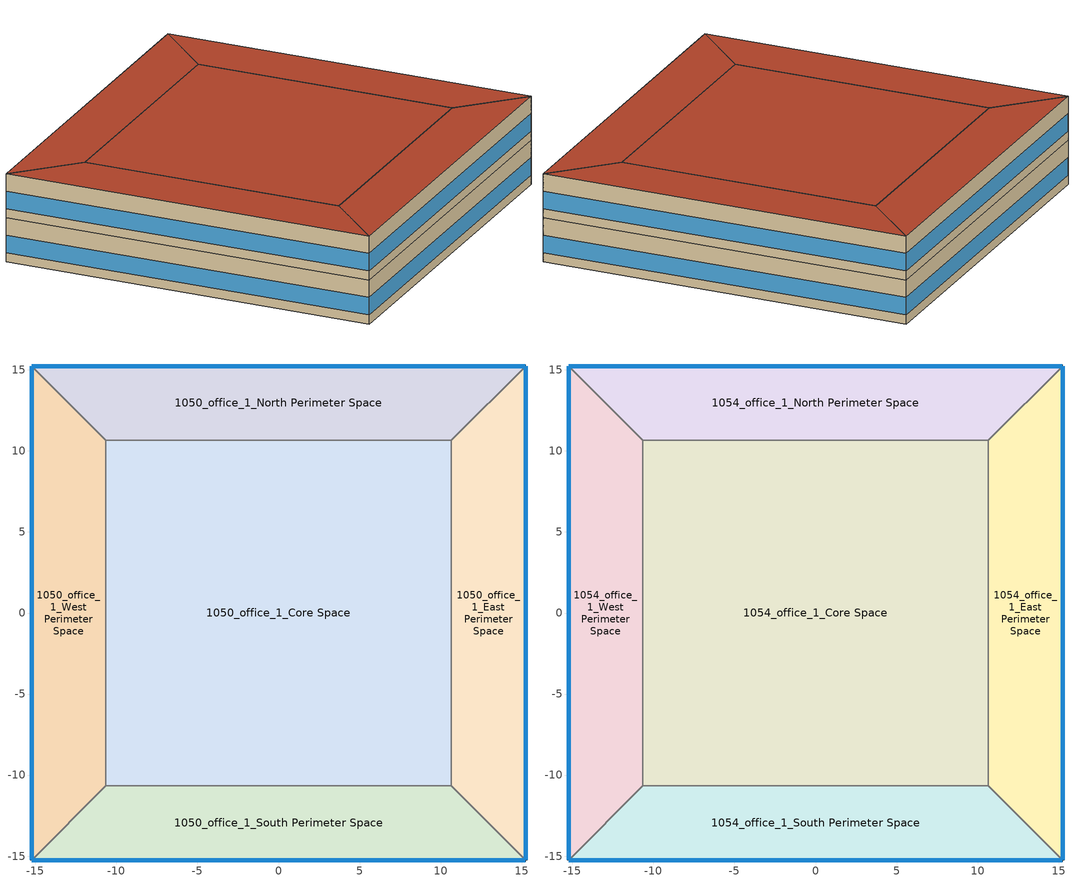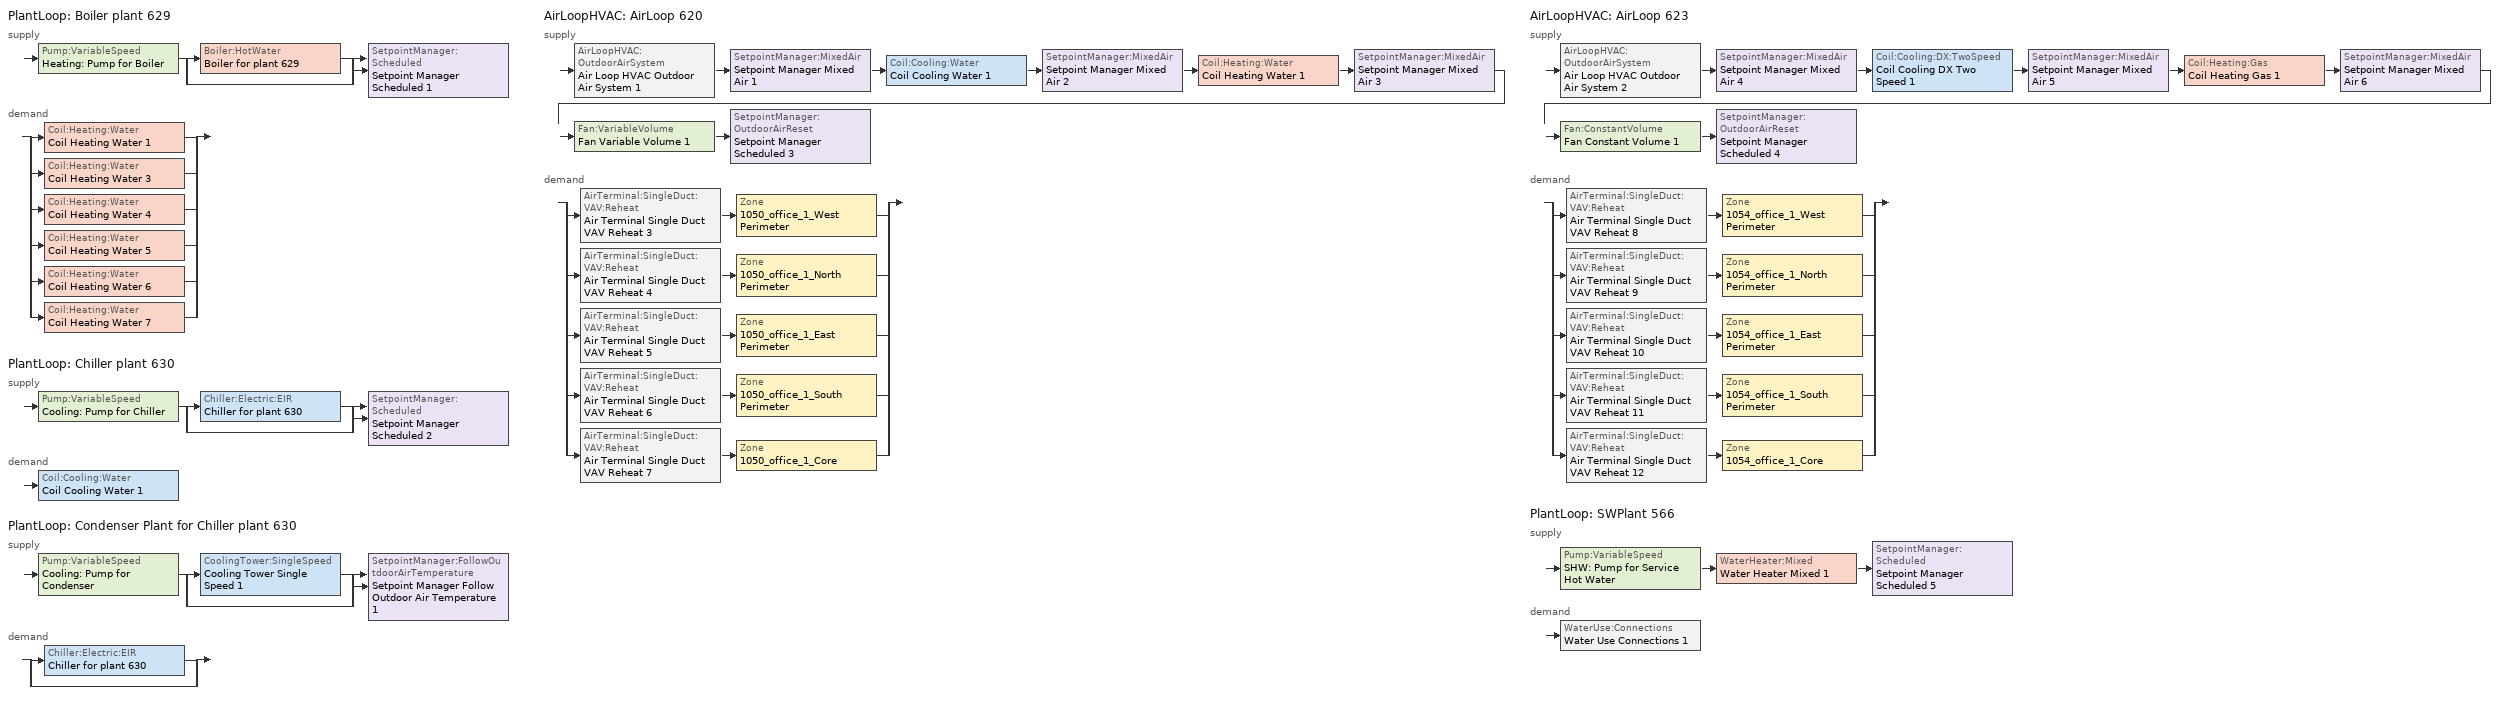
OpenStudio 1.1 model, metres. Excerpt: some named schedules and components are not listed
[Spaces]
1050_office_1_West Perimeter Space
 floor ground: -15.24,-15.24 -15.24,15.24 -10.67,10.67 -10.67,-10.67 z0
 wall outside (Masonry_Wall): -15.24,15.24 -15.24,-15.24 z0:3.66
 wall to 1050_office_1_North Perimeter Space: -10.67,10.67 -15.24,15.24 z0:3.66
 wall to 1050_office_1_Core Space: -10.67,-10.67 -10.67,10.67 z0:3.66
 wall to 1050_office_1_South Perimeter Space: -15.24,-15.24 -10.67,-10.67 z0:3.66
 window (fenestration_3.2366098693859_0.39_0.7): -15.24,15.21 -15.24,-15.21 z0.76:2.23
1050_office_1_North Perimeter Space
 floor ground: -15.24,15.24 15.24,15.24 10.67,10.67 -10.67,10.67 z0
 wall outside (Masonry_Wall): 15.24,15.24 -15.24,15.24 z0:3.66
 wall to 1050_office_1_East Perimeter Space: 10.67,10.67 15.24,15.24 z0:3.66
 wall to 1050_office_1_Core Space: -10.67,10.67 10.67,10.67 z0:3.66
 window (fenestration_3.2366098693859_0.39_0.7): 15.21,15.24 -15.21,15.24 z0.76:2.23
1050_office_1_East Perimeter Space
 floor ground: 15.24,15.24 15.24,-15.24 10.67,-10.67 10.67,10.67 z0
 wall outside (Masonry_Wall): 15.24,-15.24 15.24,15.24 z0:3.66
 wall to 1050_office_1_South Perimeter Space: 10.67,-10.67 15.24,-15.24 z0:3.66
 wall to 1050_office_1_Core Space: 10.67,10.67 10.67,-10.67 z0:3.66
 window (fenestration_3.2366098693859_0.39_0.7): 15.24,-15.21 15.24,15.21 z0.76:2.23
1050_office_1_South Perimeter Space
 floor ground: 15.24,-15.24 -15.24,-15.24 -10.67,-10.67 10.67,-10.67 z0
 wall outside (Masonry_Wall): -15.24,-15.24 15.24,-15.24 z0:3.66
 wall to 1050_office_1_Core Space: 10.67,-10.67 -10.67,-10.67 z0:3.66
 window (fenestration_3.2366098693859_0.39_0.7): -15.21,-15.24 15.21,-15.24 z0.76:2.23
1050_office_1_Core Space
 floor ground: -10.67,-10.67 -10.67,10.67 10.67,10.67 10.67,-10.67 z0
1054_office_1_West Perimeter Space
 floor to 1050_office_1_West Perimeter Space: -15.24,-15.24 -15.24,15.24 -10.67,10.67 -10.67,-10.67 z3.66
 wall outside (Masonry_Wall): -15.24,15.24 -15.24,-15.24 z3.66:7.32
 wall to 1054_office_1_North Perimeter Space: -10.67,10.67 -15.24,15.24 z3.66:7.32
 wall to 1054_office_1_Core Space: -10.67,-10.67 -10.67,10.67 z3.66:7.32
 wall to 1054_office_1_South Perimeter Space: -15.24,-15.24 -10.67,-10.67 z3.66:7.32
 window (fenestration_3.2366098693859_0.39_0.7): -15.24,15.21 -15.24,-15.21 z4.42:5.89
 roof outside: -10.67,-10.67 -10.67,10.67 -15.24,15.24 -15.24,-15.24 z7.32
1054_office_1_North Perimeter Space
 floor to 1050_office_1_North Perimeter Space: -15.24,15.24 15.24,15.24 10.67,10.67 -10.67,10.67 z3.66
 wall outside (Masonry_Wall): 15.24,15.24 -15.24,15.24 z3.66:7.32
 wall to 1054_office_1_East Perimeter Space: 10.67,10.67 15.24,15.24 z3.66:7.32
 wall to 1054_office_1_Core Space: -10.67,10.67 10.67,10.67 z3.66:7.32
 window (fenestration_3.2366098693859_0.39_0.7): 15.21,15.24 -15.21,15.24 z4.42:5.89
 roof outside: -10.67,10.67 10.67,10.67 15.24,15.24 -15.24,15.24 z7.32
1054_office_1_East Perimeter Space
 floor to 1050_office_1_East Perimeter Space: 15.24,15.24 15.24,-15.24 10.67,-10.67 10.67,10.67 z3.66
 wall outside (Masonry_Wall): 15.24,-15.24 15.24,15.24 z3.66:7.32
 wall to 1054_office_1_South Perimeter Space: 10.67,-10.67 15.24,-15.24 z3.66:7.32
 wall to 1054_office_1_Core Space: 10.67,10.67 10.67,-10.67 z3.66:7.32
 window (fenestration_3.2366098693859_0.39_0.7): 15.24,-15.21 15.24,15.21 z4.42:5.89
 roof outside: 10.67,10.67 10.67,-10.67 15.24,-15.24 15.24,15.24 z7.32
1054_office_1_South Perimeter Space
 floor to 1050_office_1_South Perimeter Space: 15.24,-15.24 -15.24,-15.24 -10.67,-10.67 10.67,-10.67 z3.66
 wall outside (Masonry_Wall): -15.24,-15.24 15.24,-15.24 z3.66:7.32
 wall to 1054_office_1_Core Space: 10.67,-10.67 -10.67,-10.67 z3.66:7.32
 window (fenestration_3.2366098693859_0.39_0.7): -15.21,-15.24 15.21,-15.24 z4.42:5.89
 roof outside: 10.67,-10.67 -10.67,-10.67 -15.24,-15.24 15.24,-15.24 z7.32
1054_office_1_Core Space
 floor to 1050_office_1_Core Space: -10.67,-10.67 -10.67,10.67 10.67,10.67 10.67,-10.67 z3.66
 roof outside: 10.67,-10.67 10.67,10.67 -10.67,10.67 -10.67,-10.67 z7.32
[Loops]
PlantLoop 'Boiler plant 629'
 supply: Pump:VariableSpeed 'Heating: Pump for Boiler' > split
  | Boiler:HotWater 'Boiler for plant 629'
  | bypass
  join > SetpointManager:Scheduled 'Setpoint Manager Scheduled 1'
 demand: split
  | Coil:Heating:Water 'Coil Heating Water 1'
  | Coil:Heating:Water 'Coil Heating Water 3'
  | Coil:Heating:Water 'Coil Heating Water 4'
  | Coil:Heating:Water 'Coil Heating Water 5'
  | Coil:Heating:Water 'Coil Heating Water 6'
  | Coil:Heating:Water 'Coil Heating Water 7'
PlantLoop 'Chiller plant 630'
 supply: Pump:VariableSpeed 'Cooling: Pump for Chiller' > split
  | Chiller:Electric:EIR 'Chiller for plant 630'
  | bypass
  join > SetpointManager:Scheduled 'Setpoint Manager Scheduled 2'
 demand: Coil:Cooling:Water 'Coil Cooling Water 1'
PlantLoop 'Condenser Plant for Chiller plant 630'
 supply: Pump:VariableSpeed 'Cooling: Pump for Condenser' > split
  | CoolingTower:SingleSpeed 'Cooling Tower Single Speed 1'
  | bypass
  join > SetpointManager:FollowOutdoorAirTemperature 'Setpoint Manager Follow Outdoor Air Temperature 1'
 demand: split
  | Chiller:Electric:EIR 'Chiller for plant 630'
  | bypass
AirLoopHVAC 'AirLoop 620'
 supply: AirLoopHVAC:OutdoorAirSystem 'Air Loop HVAC Outdoor Air System 1' > SetpointManager:MixedAir 'Setpoint Manager Mixed Air 1' > Coil:Cooling:Water 'Coil Cooling Water 1' > SetpointManager:MixedAir 'Setpoint Manager Mixed Air 2' > Coil:Heating:Water 'Coil Heating Water 1' > SetpointManager:MixedAir 'Setpoint Manager Mixed Air 3' > Fan:VariableVolume 'Fan Variable Volume 1' > SetpointManager:OutdoorAirReset 'Setpoint Manager Scheduled 3'
 demand: split
  | AirTerminal:SingleDuct:VAV:Reheat 'Air Terminal Single Duct VAV Reheat 3' > Zone '1050_office_1_West Perimeter'
  | AirTerminal:SingleDuct:VAV:Reheat 'Air Terminal Single Duct VAV Reheat 4' > Zone '1050_office_1_North Perimeter'
  | AirTerminal:SingleDuct:VAV:Reheat 'Air Terminal Single Duct VAV Reheat 5' > Zone '1050_office_1_East Perimeter'
  | AirTerminal:SingleDuct:VAV:Reheat 'Air Terminal Single Duct VAV Reheat 6' > Zone '1050_office_1_South Perimeter'
  | AirTerminal:SingleDuct:VAV:Reheat 'Air Terminal Single Duct VAV Reheat 7' > Zone '1050_office_1_Core'
AirLoopHVAC 'AirLoop 623'
 supply: AirLoopHVAC:OutdoorAirSystem 'Air Loop HVAC Outdoor Air System 2' > SetpointManager:MixedAir 'Setpoint Manager Mixed Air 4' > Coil:Cooling:DX:TwoSpeed 'Coil Cooling DX Two Speed 1' > SetpointManager:MixedAir 'Setpoint Manager Mixed Air 5' > Coil:Heating:Gas 'Coil Heating Gas 1' > SetpointManager:MixedAir 'Setpoint Manager Mixed Air 6' > Fan:ConstantVolume 'Fan Constant Volume 1' > SetpointManager:OutdoorAirReset 'Setpoint Manager Scheduled 4'
 demand: split
  | AirTerminal:SingleDuct:VAV:Reheat 'Air Terminal Single Duct VAV Reheat 8' > Zone '1054_office_1_West Perimeter'
  | AirTerminal:SingleDuct:VAV:Reheat 'Air Terminal Single Duct VAV Reheat 9' > Zone '1054_office_1_North Perimeter'
  | AirTerminal:SingleDuct:VAV:Reheat 'Air Terminal Single Duct VAV Reheat 10' > Zone '1054_office_1_East Perimeter'
  | AirTerminal:SingleDuct:VAV:Reheat 'Air Terminal Single Duct VAV Reheat 11' > Zone '1054_office_1_South Perimeter'
  | AirTerminal:SingleDuct:VAV:Reheat 'Air Terminal Single Duct VAV Reheat 12' > Zone '1054_office_1_Core'
PlantLoop 'SWPlant 566'
 supply: Pump:VariableSpeed 'SHW: Pump for Service Hot Water' > WaterHeater:Mixed 'Water Heater Mixed 1' > SetpointManager:Scheduled 'Setpoint Manager Scheduled 5'
 demand: WaterUse:Connections 'Water Use Connections 1'
[Building]
Measure SAT Reset Test3: Default Construction Set=Default Construction Set 1
[Site]
Chicago Midway Ap_IL_USA: Latitude {deg}=41.78; Longitude {deg}=-87.75; Time Zone {hr}=-6; Elevation {m}=186
[Site:GroundTemperature:BuildingSurface]
19.527, 19.502, 19.536, 19.598, 20.002, 21.64, 22.225, 22.375, 21.449, 20.121, 19.802, 19.633
[Site:WaterMainsTemperature]
Calculation Method=Correlation; Annual Average Outdoor Air Temperature {C}=9.69; Maximum Difference In Monthly Average Outdoor Air Temperatures {deltaC}=28.1
[SizingPeriod:DesignDay] Barometric Pressure {Pa}=99110; Sky Clearness=0; Rain Indicator=0; Snow Indicator=0; Day of Month=21; Daylight Saving Time Indicator=0; Humidity Indicating Type=Wetbulb; Dry-Bulb Temperature Range Modifier Type=DefaultMultipliers; Daily Wet-Bulb Temperature Range {deltaC}=0
Name | Maximum Dry-Bulb Temperature {C} | Daily Dry-Bulb Temperature Range {deltaC} | Humidity Indicating Conditions at Maximum Dry-Bulb {BasedOnField A3} | Wind Speed {m/s} | Wind Direction {deg} | Month | Day Type | Solar Model Indicator | ASHRAE Taub | ASHRAE Taud
Chicago Midway Ap Ann Htg 99.6% Condns DB | -18.7 | 0 | -18.7 | 5.3 | 300 | 1 | WinterDesignDay | ASHRAEClearSky | 0 | 0
Chicago Midway Ap Ann Clg .4% Condns DB=>MWB | 33.4 | 8.8 | 23.8 | 5.6 | 220 | 7 | SummerDesignDay | ASHRAETau | 0.457 | 2.043
[Construction]
INT-FLOOR-TOPSIDE: 1/2IN Gypsum, 4IN CONCRETE HW, CP02 CARPET PAD
INT-FLOOR-UNDERSIDE: CP02 CARPET PAD, 4IN CONCRETE HW, 1/2IN Gypsum
Standard_Int-Wall: 1/2IN Gypsum, 1/2IN Gypsum
Masonry_Wall: 1IN Stucco, 8IN CONCRETE HW, Masonry Wall Insulation, 1/2IN Gypsum
IEAD_Metal_Deck: Roof Membrane, IEAD Roof Insulation, Metal Decking
Insul_slab: Floor Insulation, MAT-CC05 8 HW CONCRETE
fenestration_3.2366098693859_0.39_0.7: Glazing Layer
[Material] Thermal Absorptance=0.9
Name | Roughness | Thickness {m} | Conductivity {W/m-K} | Density {kg/m3} | Specific Heat {J/kg-K} | Solar Absorptance | Visible Absorptance
1/2IN Gypsum | Smooth | 0.0127 | 0.16 | 784.9 | 830 | 0.92 | 0.92
4IN CONCRETE HW | Rough | 0.1016 | 1.311 | 2240 | 836.8 | 0.7 | 0.7
1IN Stucco | Smooth | 0.0253 | 0.6918 | 1858 | 837 | 0.92 | 0.92
8IN CONCRETE HW; MAT-CC05 8 HW CONCRETE | Rough | 0.2032 | 1.311 | 2240 | 836.8 | 0.7 | 0.7
Masonry Wall Insulation | MediumRough | 0.0568815 | 0.049 | 265 | 836.8 | 0.7 | 0.7
Roof Membrane | VeryRough | 0.0095 | 0.16 | 1121.29 | 1460 | 0.7 | 0.7
IEAD Roof Insulation | MediumRough | 0.134064 | 0.049 | 265 | 836.8 | 0.7 | 0.7
Metal Decking | MediumSmooth | 0.0015 | 45.006 | 7680 | 418.4 | 0.7 | 0.3
Floor Insulation | MediumRough | 0.0795 | 0.045 | 265 | 836.8 | 0.7 | 0.7
[Material:NoMass]
CP02 CARPET PAD: Roughness=VeryRough; Thermal Resistance {m2-K/W}=0.2165; Thermal Absorptance=0.9; Solar Absorptance=0.7; Visible Absorptance=0.8
[DefaultSurfaceConstructions]
Name | Floor Construction | Wall Construction | Roof Ceiling Construction
Default Surface Constructions 1 | INT-FLOOR-TOPSIDE | Standard_Int-Wall | INT-FLOOR-UNDERSIDE
Default Surface Constructions 8; Default Surface Constructions 9; Default Surface Constructions 16; Default Surface Constructions 17 | Insul_slab |  | IEAD_Metal_Deck
[DefaultConstructionSet]
Name | Default Interior Surface Constructions | Default Exterior Surface Constructions | Default Ground Contact Surface Constructions
Default Construction Set 1 | Default Surface Constructions 1
Default Construction Set 5 |  | Default Surface Constructions 8 | Default Surface Constructions 9
Default Construction Set 9 |  | Default Surface Constructions 16 | Default Surface Constructions 17
[WindowMaterial:SimpleGlazingSystem]
Glazing Layer: U-Factor {W/m2-K}=3.23661; Solar Heat Gain Coefficient=0.39; Visible Transmittance=0.7
[PlantLoop] Plant Loop Volume {m3}=Autocalculate
Name | Fluid Type
Boiler plant 629 | Water
Chiller plant 630; Condenser Plant for Chiller plant 630; SWPlant 566
[Sizing:Plant]
Name | Loop Type | Design Loop Exit Temperature {C} | Loop Design Temperature Difference {deltaC}
Boiler plant 629; Condenser Plant for Chiller plant 630 | Heating | 82 | 11
Chiller plant 630 | Cooling | 6.67 | 5.6
SWPlant 566 | Heating | 60 | 5
[Pump:VariableSpeed] Pump Control Type=Intermittent
Heating: Pump for Boiler; Cooling: Pump for Chiller; Cooling: Pump for Condenser; SHW: Pump for Service Hot Water
[Boiler:HotWater]
Boiler for plant 629: Fuel Type=NaturalGas; Nominal Thermal Efficiency=0.8; Water Outlet Upper Temperature Limit {C}=99; Boiler Flow Mode=ConstantFlow; Parasitic Electric Load {W}=0; Sizing Factor=1
[SetpointManager:Scheduled] Control Variable=Temperature
Name | Schedule
Setpoint Manager Scheduled 1 | Hot_Water_Temperature
Setpoint Manager Scheduled 2 | Chilled_Water_Temperature
Setpoint Manager Scheduled 5 | Water Heater Setpoint Temperature Schedule
[Chiller:Electric:EIR]
Chiller for plant 630: Reference Capacity {W}=Autosize; Reference COP {W/W}=6.1; Reference Leaving Chilled Water Temperature {C}=6.67; Reference Entering Condenser Fluid Temperature {C}=29.4; Cooling Capacity Function of Temperature Curve=Curve Biquadratic 1; Electric Input to Cooling Output Ratio Function of Temperature Curve=Curve Biquadratic 2; Electric Input to Cooling Output Ratio Function of Part Load Ratio Curve=Curve Quadratic 1; Design Heat Recovery Water Flow Rate {m3/s}=0; Sizing Factor=1; Basin Heater Capacity {W/K}=0; Basin Heater Setpoint Temperature {C}=10
[CoolingTower:SingleSpeed]
Cooling Tower Single Speed 1: Design Water Flow Rate {m3/s}=autosize; Design Air Flow Rate {m3/s}=autosize; Fan Power at Design Air Flow Rate {W}=autosize; U-Factor Times Area Value at Design Air Flow Rate {W/K}=autosize; Air Flow Rate in Free Convection Regime {m3/s}=autosize; U-Factor Times Area Value at Free Convection Air Flow Rate {W/K}=autosize; Performance Input Method=UFactorTimesAreaAndDesignWaterFlowRate; Free Convection Capacity {W}=0
[SetpointManager:FollowOutdoorAirTemperature]
Setpoint Manager Follow Outdoor Air Temperature 1: Control Variable=Temperature; Reference Temperature Type=OutdoorAirWetBulb; Offset Temperature Difference {deltaC}=1.5; Maximum Setpoint Temperature {C}=80; Minimum Setpoint Temperature {C}=6
[AirLoopHVAC] Design Supply Air Flow Rate {m3/s}=AutoSize
AirLoop 620; AirLoop 623
[AvailabilityManager:Scheduled]
Name | Schedule
Availability Manager Scheduled 1 | Airloop_620_Sched_Ruleset
Availability Manager Scheduled 2 | Airloop_623_Sched_Ruleset
[Sizing:System] Type of Load to Size On=Sensible; Design Outdoor Air Flow Rate {m3/s}=Autosize; Minimum System Air Flow Ratio=0.3; Preheat Design Temperature {C}=7; Preheat Design Humidity Ratio {kg-H2O/kg-Air}=0.008; Precool Design Temperature {C}=12.8; Precool Design Humidity Ratio {kg-H2O/kg-Air}=0.008; Central Cooling Design Supply Air Temperature {C}=12.8; Central Heating Design Supply Air Temperature {C}=16.7; Sizing Option=NonCoincident; 100% Outdoor Air in Cooling=Yes; 100% Outdoor Air in Heating=Yes; Central Cooling Design Supply Air Humidity Ratio {kg-H2O/kg-Air}=0.0085; Central Heating Design Supply Air Humidity Ratio {kg-H2O/kg-Air}=0.008; Cooling Design Air Flow Method=DesignDay; Cooling Design Air Flow Rate {m3/s}=0; Heating Design Air Flow Method=DesignDay; Heating Design Air Flow Rate {m3/s}=0; System Outdoor Air Method=ZoneSum
AirLoop 620; AirLoop 623
[Controller:OutdoorAir] Minimum Outdoor Air Flow Rate {m3/s}=Autosize; Maximum Outdoor Air Flow Rate {m3/s}=Autosize; Economizer Control Type=NoEconomizer; Economizer Control Action Type=ModulateFlow; Economizer Maximum Limit Dry-Bulb Temperature {C}=28; Economizer Maximum Limit Enthalpy {J/kg}=64000; Economizer Minimum Limit Dry-Bulb Temperature {C}=-100; Lockout Type=NoLockout; Minimum Limit Type=FixedMinimum; High Humidity Control=No; Heat Recovery Bypass Control Type=BypassWhenOAFlowGreaterThanMinimum
Name | Controller Mechanical Ventilation
Controller Outdoor Air 1 | Controller Mechanical Ventilation 1
Controller Outdoor Air 2 | Controller Mechanical Ventilation 2
[Controller:MechanicalVentilation] Availability Schedule=Always On Discrete; System Outdoor Air Method=ZoneSum
Controller Mechanical Ventilation 1; Controller Mechanical Ventilation 2
[AirLoopHVAC:OutdoorAirSystem]
Name | Controller
Air Loop HVAC Outdoor Air System 1 | Controller Outdoor Air 1
Air Loop HVAC Outdoor Air System 2 | Controller Outdoor Air 2
[Coil:Cooling:Water]
Coil Cooling Water 1: Availability Schedule=Always_On
[Controller:WaterCoil] Minimum Actuated Flow {m3/s}=0
Name | Action
Controller Water Coil 1 | Reverse
Controller Water Coil 2 | Normal
[Coil:Heating:Water] Availability Schedule=Always_On
Coil Heating Water 1; Coil Heating Water 3; Coil Heating Water 4; Coil Heating Water 5; Coil Heating Water 6; Coil Heating Water 7
[Fan:VariableVolume]
Fan Variable Volume 1: Availability Schedule=Airloop_620_Sched_Ruleset; Fan Efficiency=0.54; Pressure Rise {Pa}=1389.88; Maximum Flow Rate {m3/s}=Autosize; Fan Power Minimum Flow Rate Input Method=FixedFlowRate; Fan Power Minimum Flow Fraction=0; Fan Power Minimum Air Flow Rate {m3/s}=0; Motor Efficiency=0.84; Motor In Airstream Fraction=1; Fan Power Coefficient 1=0.0407599; Fan Power Coefficient 2=0.088045; Fan Power Coefficient 3=-0.0729261; Fan Power Coefficient 4=0.94374; Fan Power Coefficient 5=0
[SetpointManager:OutdoorAirReset] Control Variable=Temperature; Setpoint at Outdoor Low Temperature {C}=15.6; Outdoor Low Temperature {C}=7.2; Setpoint at Outdoor High Temperature {C}=12.8; Outdoor High Temperature {C}=23.9
Setpoint Manager Scheduled 3; Setpoint Manager Scheduled 4
[Coil:Cooling:DX:TwoSpeed]
Coil Cooling DX Two Speed 1: Availability Schedule=Always_On; Rated High Speed Total Cooling Capacity {W}=Autosize; Rated High Speed Sensible Heat Ratio=Autosize; Rated High Speed COP {W/W}=3.071803; Rated High Speed Air Flow Rate {m3/s}=Autosize; Total Cooling Capacity Function of Temperature Curve=Curve Biquadratic 3; Total Cooling Capacity Function of Flow Fraction Curve=Curve Quadratic 2; Energy Input Ratio Function of Temperature Curve=Curve Biquadratic 4; Energy Input Ratio Function of Flow Fraction Curve=Curve Quadratic 3; Part Load Fraction Correlation Curve=Curve Quadratic 4; Rated Low Speed Total Cooling Capacity {W}=Autosize; Rated Low Speed Sensible Heat Ratio=0.69; Rated Low Speed COP {W/W}=3.071803; Low Speed Total Cooling Capacity Function of Temperature Curve=Curve Biquadratic 5; Low Speed Energy Input Ratio Function of Temperature Curve=Curve Biquadratic 6; Condenser Type=AirCooled; High Speed Evaporative Condenser Effectiveness=0; High Speed Evaporative Condenser Air Flow Rate {m3/s}=Autosize; High Speed Evaporative Condenser Pump Rated Power Consumption {W}=Autosize; Low Speed Evaporative Condenser Effectiveness=0; Low Speed Evaporative Condenser Air Flow Rate {m3/s}=Autosize; Low Speed Evaporative Condenser Pump Rated Power Consumption {W}=Autosize; Basin Heater Capacity {W/K}=10; Basin Heater Setpoint Temperature {C}=2
[Coil:Heating:Gas]
Coil Heating Gas 1: Availability Schedule=Always_On; Gas Burner Efficiency=0.746016; Nominal Capacity {W}=AutoSize; Parasitic Electric Load {W}=0; Parasitic Gas Load {W}=0
[Fan:ConstantVolume]
Fan Constant Volume 1: Availability Schedule=Airloop_623_Sched_Ruleset; Fan Efficiency=0.725; Pressure Rise {Pa}=1389.88; Maximum Flow Rate {m3/s}=AutoSize; Motor Efficiency=0.79469
[WaterHeater:Mixed]
Water Heater Mixed 1: Tank Volume {m3}=0.302835; Setpoint Temperature Schedule=Water Heater Setpoint Temperature Schedule; Deadband Temperature Difference {deltaC}=2; Maximum Temperature Limit {C}=82.22; Heater Control Type=Cycle; Heater Maximum Capacity {W}=845000; Heater Fuel Type=NaturalGas; Heater Thermal Efficiency=0.77; Off Cycle Parasitic Fuel Consumption Rate {W}=20; Off Cycle Parasitic Fuel Type=NaturalGas; Off Cycle Parasitic Heat Fraction to Tank=0.8; On Cycle Parasitic Fuel Type=NaturalGas; Ambient Temperature Indicator=ThermalZone; Ambient Temperature Thermal Zone=1050_office_1_West Perimeter; Off Cycle Loss Coefficient to Ambient Temperature {W/K}=6; On Cycle Loss Coefficient to Ambient Temperature {W/K}=6; Use Side Effectiveness=1; Source Side Effectiveness=1; Use Side Design Flow Rate {m3/s}=autosize; Source Side Design Flow Rate {m3/s}=autosize; Indirect Water Heating Recovery Time {hr}=1.5
[WaterUse:Connections]
Water Use Connections 1: Water Use Equipment Name 1=Water Use Equipment 1; Water Use Equipment Name 2=Water Use Equipment 2; Water Use Equipment Name 3=Water Use Equipment 3; Water Use Equipment Name 4=Water Use Equipment 4; Water Use Equipment Name 5=Water Use Equipment 5
[BuildingStory] Nominal Z Coordinate {m}=0; Nominal Floor to Floor Height {m}=3.6576
Story 1; Story 2
[Space]
Name | Space Type | Default Construction Set | Building Story | Thermal Zone
1050_office_1_West Perimeter Space | PNNL_Asset_Rating_Office_Space_Type | Default Construction Set 5 | Story 1 | 1050_office_1_West Perimeter
1050_office_1_North Perimeter Space | PNNL_Asset_Rating_Office_Space_Type | Default Construction Set 5 | Story 1 | 1050_office_1_North Perimeter
1050_office_1_East Perimeter Space | PNNL_Asset_Rating_Office_Space_Type | Default Construction Set 5 | Story 1 | 1050_office_1_East Perimeter
1050_office_1_South Perimeter Space | PNNL_Asset_Rating_Office_Space_Type | Default Construction Set 5 | Story 1 | 1050_office_1_South Perimeter
1050_office_1_Core Space | PNNL_Asset_Rating_Office_Space_Type | Default Construction Set 5 | Story 1 | 1050_office_1_Core
1054_office_1_West Perimeter Space | PNNL_Asset_Rating_Office_Space_Type 1 | Default Construction Set 9 | Story 2 | 1054_office_1_West Perimeter
1054_office_1_North Perimeter Space | PNNL_Asset_Rating_Office_Space_Type 1 | Default Construction Set 9 | Story 2 | 1054_office_1_North Perimeter
1054_office_1_East Perimeter Space | PNNL_Asset_Rating_Office_Space_Type 1 | Default Construction Set 9 | Story 2 | 1054_office_1_East Perimeter
1054_office_1_South Perimeter Space | PNNL_Asset_Rating_Office_Space_Type 1 | Default Construction Set 9 | Story 2 | 1054_office_1_South Perimeter
1054_office_1_Core Space | PNNL_Asset_Rating_Office_Space_Type 1 | Default Construction Set 9 | Story 2 | 1054_office_1_Core
[ThermalZone] Use Ideal Air Loads=No
Name | Thermostat
1050_office_1_West Perimeter; 1050_office_1_North Perimeter; 1050_office_1_East Perimeter; 1050_office_1_South Perimeter; 1050_office_1_Core | Thermostat Setpoint Dual Setpoint 1
1054_office_1_West Perimeter; 1054_office_1_North Perimeter; 1054_office_1_East Perimeter; 1054_office_1_South Perimeter; 1054_office_1_Core | Thermostat Setpoint Dual Setpoint 2
[Sizing:Zone] Zone Cooling Design Supply Air Temperature {C}=14; Zone Heating Design Supply Air Temperature {C}=40; Zone Cooling Design Supply Air Humidity Ratio {kg-H2O/kg-air}=0.0085; Zone Heating Design Supply Air Humidity Ratio {kg-H2O/kg-air}=0.008; Cooling Design Air Flow Method=DesignDay; Heating Design Air Flow Method=DesignDay
1050_office_1_West Perimeter; 1050_office_1_North Perimeter; 1050_office_1_East Perimeter; 1050_office_1_South Perimeter; 1050_office_1_Core; 1054_office_1_West Perimeter; 1054_office_1_North Perimeter; 1054_office_1_East Perimeter; 1054_office_1_South Perimeter; 1054_office_1_Core
[Zone equipment]
1050_office_1_West Perimeter: Air Terminal Single Duct VAV Reheat 3
1050_office_1_North Perimeter: Air Terminal Single Duct VAV Reheat 4
1050_office_1_East Perimeter: Air Terminal Single Duct VAV Reheat 5
1050_office_1_South Perimeter: Air Terminal Single Duct VAV Reheat 6
1050_office_1_Core: Air Terminal Single Duct VAV Reheat 7
1054_office_1_West Perimeter: Air Terminal Single Duct VAV Reheat 8
1054_office_1_North Perimeter: Air Terminal Single Duct VAV Reheat 9
1054_office_1_East Perimeter: Air Terminal Single Duct VAV Reheat 10
1054_office_1_South Perimeter: Air Terminal Single Duct VAV Reheat 11
1054_office_1_Core: Air Terminal Single Duct VAV Reheat 12
[AirTerminal:SingleDuct:VAV:Reheat] Availability Schedule=Always_On; Maximum Air Flow Rate {m3/s}=Autocalculate; Zone Minimum Air Flow Input Method=Constant; Constant Minimum Air Flow Fraction=0.3; Fixed Minimum Air Flow Rate {m3/s}=0; Maximum Hot Water or Steam Flow Rate {m3/s}=Autocalculate; Minimum Hot Water or Steam Flow Rate {m3/s}=0; Convergence Tolerance=0.001; Damper Heating Action=Normal; Maximum Flow per Zone Floor Area During Reheat {m3/s-m2}=Autocalculate; Maximum Flow Fraction During Reheat=Autocalculate; Maximum Reheat Air Temperature {C}=35
Name | Reheat Coil
Air Terminal Single Duct VAV Reheat 3 | Coil Heating Water 3
Air Terminal Single Duct VAV Reheat 4 | Coil Heating Water 4
Air Terminal Single Duct VAV Reheat 5 | Coil Heating Water 5
Air Terminal Single Duct VAV Reheat 6 | Coil Heating Water 6
Air Terminal Single Duct VAV Reheat 7 | Coil Heating Water 7
Air Terminal Single Duct VAV Reheat 8 | Coil Heating Electric 2
Air Terminal Single Duct VAV Reheat 9 | Coil Heating Electric 3
Air Terminal Single Duct VAV Reheat 10 | Coil Heating Electric 4
Air Terminal Single Duct VAV Reheat 11 | Coil Heating Electric 5
Air Terminal Single Duct VAV Reheat 12 | Coil Heating Electric 6
[WaterUse:Equipment] Flow Rate Fraction Schedule=WaterEquipment_FlowRateFractionSchedule
Name | Water Use Equipment Definition | Space
Water Use Equipment 1 | Water Use Equipment Definition 2 | 1050_office_1_West Perimeter Space
Water Use Equipment 2 | Water Use Equipment Definition 3 | 1050_office_1_North Perimeter Space
Water Use Equipment 3 | Water Use Equipment Definition 4 | 1050_office_1_East Perimeter Space
Water Use Equipment 4 | Water Use Equipment Definition 5 | 1050_office_1_South Perimeter Space
Water Use Equipment 5 | Water Use Equipment Definition 6 | 1050_office_1_Core Space
[WaterUse:Equipment:Definition]
Name | Peak Flow Rate {m3/s}
Water Use Equipment Definition 2; Water Use Equipment Definition 3; Water Use Equipment Definition 4; Water Use Equipment Definition 5 | 1.32954e-06
Water Use Equipment Definition 6 | 5.1096e-06
[SpaceType] Default Schedule Set=PNNL_Asset_Rating_Office_Space_Type_Default_Schedule_Set; Design Specification Outdoor Air Object=PNNL_Asset_Rating_Office_Outdoor_Air
PNNL_Asset_Rating_Office_Space_Type; PNNL_Asset_Rating_Office_Space_Type 1
[DefaultScheduleSet]
PNNL_Asset_Rating_Office_Space_Type_Default_Schedule_Set: Number of People Schedule=PNNL_Asset_Rating_Office_Occupancy_Schedule; People Activity Level Schedule=PNNL_Asset_Rating_Office_Activity_Schedule; Lighting Schedule=PNNL_Asset_Rating_Office_Lighting_Schedule; Electric Equipment Schedule=PNNL_Asset_Rating_Office_Plug_And_Process_Schedule; Hot Water Equipment Schedule=PNNL_Asset_Rating_Office_Service_Water_Heating_Schedule 1; Infiltration Schedule=PNNL_Asset_Rating_Office_Infiltration_Schedule
[DesignSpecification:OutdoorAir]
PNNL_Asset_Rating_Office_Outdoor_Air: Outdoor Air Flow per Floor Area {m3/s-m2}=0.0004318
[People] People Definition=PNNL_Asset_Rating_Office_Occupants_Definition; Activity Level Schedule=PNNL_Asset_Rating_Office_Activity_Schedule
Name | Space or SpaceType
PNNL_Asset_Rating_Office_Occupants | PNNL_Asset_Rating_Office_Space_Type
PNNL_Asset_Rating_Office_Occupants 1 | PNNL_Asset_Rating_Office_Space_Type 1
[People:Definition]
PNNL_Asset_Rating_Office_Occupants_Definition: Number of People Calculation Method=Area/Person; Space Floor Area per Person {m2/person}=18.5806; Fraction Radiant=0.3; Sensible Heat Fraction=0.5
[Lights]
Name | Lights Definition | Space or SpaceType
PNNL_Asset_Rating_Office_Lights | PNNL_Asset_Rating_Office_Lights_Definition | PNNL_Asset_Rating_Office_Space_Type
PNNL_Asset_Rating_Office_Lights 1 | PNNL_Asset_Rating_Office_Lights_Definition 1 | PNNL_Asset_Rating_Office_Space_Type 1
[Lights:Definition] Design Level Calculation Method=Watts/Area; Fraction Radiant=0.37; Fraction Visible=0.18; Return Air Fraction=0
Name | Watts per Space Floor Area {W/m2}
PNNL_Asset_Rating_Office_Lights_Definition | 7.18267
PNNL_Asset_Rating_Office_Lights_Definition 1 | 10.261
[ElectricEquipment] Electric Equipment Definition=PNNL_Asset_Rating_Office_Plug_Loads_Definition
Name | Space or SpaceType
PNNL_Asset_Rating_Office_Plug_Loads | PNNL_Asset_Rating_Office_Space_Type
PNNL_Asset_Rating_Office_Plug_Loads 1 | PNNL_Asset_Rating_Office_Space_Type 1
[ElectricEquipment:Definition]
PNNL_Asset_Rating_Office_Plug_Loads_Definition: Design Level Calculation Method=Watts/Area; Watts per Space Floor Area {W/m2}=8.07293; Fraction Latent=0; Fraction Radiant=0.3; Fraction Lost=0
[SpaceInfiltration:DesignFlowRate] Design Flow Rate Calculation Method=Flow/ExteriorArea; Flow per Exterior Surface Area {m3/s-m2}=0.00054919
Name | Space or SpaceType
PNNL_Asset_Rating_Office_Infiltration | PNNL_Asset_Rating_Office_Space_Type
PNNL_Asset_Rating_Office_Infiltration 1 | PNNL_Asset_Rating_Office_Space_Type 1
[ThermostatSetpoint:DualSetpoint]
Name | Heating Setpoint Temperature Schedule | Cooling Setpoint Temperature Schedule
Thermostat Setpoint Dual Setpoint 1 | PNNL_Asset_Rating_Office_Heating_Schedule | PNNL_Asset_Rating_Office_Cooling_Schedule
Thermostat Setpoint Dual Setpoint 2 | PNNL_Asset_Rating_Office_Heating_Schedule 1 | PNNL_Asset_Rating_Office_Cooling_Schedule 1
[Coil:Heating:Electric] Availability Schedule=Always_On
Coil Heating Electric 2; Coil Heating Electric 3; Coil Heating Electric 4; Coil Heating Electric 5; Coil Heating Electric 6
[Schedule:Ruleset]
Name | Default Day Schedule | Summer Design Day Schedule | Winter Design Day Schedule
Always_On | Always_On_Default | Always_On_Summer_Design_Day | Always_On_Winter_Design_Day
Hot_Water_Temperature | Hot_Water_Temperature_Default | Hot_Water_Temperature_Summer_Design_Day | Hot_Water_Temperature_Winter_Design_Day
Chilled_Water_Temperature | Chilled_Water_Temperature_Default | Chilled_Water_Temperature_Summer_Design_Day | Chilled_Water_Temperature_Winter_Design_Day
Airloop_620_Sched_Ruleset | PNNL_Asset_Rating_Office_Hvac_Schedule_Week_Day 1 | PNNL_Asset_Rating_Office_Hvac_Schedule_Summer_Design_Day 1 | PNNL_Asset_Rating_Office_Hvac_Schedule_Winter_Design_Day 1
Airloop_623_Sched_Ruleset | PNNL_Asset_Rating_Office_Hvac_Schedule_Week_Day 2 | PNNL_Asset_Rating_Office_Hvac_Schedule_Summer_Design_Day 2 | PNNL_Asset_Rating_Office_Hvac_Schedule_Winter_Design_Day 2
WaterEquipment_FlowRateFractionSchedule | PNNL_Asset_Rating_Office_Service_Water_Heating_Schedule_Week_Day | PNNL_Asset_Rating_Office_Service_Water_Heating_Schedule_Summer_Design_Day | PNNL_Asset_Rating_Office_Service_Water_Heating_Schedule_Winter_Design_Day
PNNL_Asset_Rating_Office_Occupancy_Schedule | PNNL_Asset_Rating_Office_Occupancy_Schedule_Week_Day | PNNL_Asset_Rating_Office_Occupancy_Schedule_Summer_Design_Day | PNNL_Asset_Rating_Office_Occupancy_Schedule_Winter_Design_Day
PNNL_Asset_Rating_Office_Activity_Schedule | PNNL_Asset_Rating_Office_Activity_Schedule_Week_Day | PNNL_Asset_Rating_Office_Activity_Schedule_Summer_Design_Day | PNNL_Asset_Rating_Office_Activity_Schedule_Winter_Design_Day
PNNL_Asset_Rating_Office_Lighting_Schedule | PNNL_Asset_Rating_Office_Lighting_Schedule_Week_Day | PNNL_Asset_Rating_Office_Lighting_Schedule_Summer_Design_Day | PNNL_Asset_Rating_Office_Lighting_Schedule_Winter_Design_Day
PNNL_Asset_Rating_Office_Plug_And_Process_Schedule | PNNL_Asset_Rating_Office_Plug_And_Process_Schedule_Week_Day | PNNL_Asset_Rating_Office_Plug_And_Process_Schedule_Summer_Design_Day | PNNL_Asset_Rating_Office_Plug_And_Process_Schedule_Winter_Design_Day
PNNL_Asset_Rating_Office_Infiltration_Schedule | PNNL_Asset_Rating_Office_Infiltration_Schedule_Week_Day | PNNL_Asset_Rating_Office_Infiltration_Schedule_Summer_Design_Day | PNNL_Asset_Rating_Office_Infiltration_Schedule_Winter_Design_Day
PNNL_Asset_Rating_Office_Heating_Schedule | PNNL_Asset_Rating_Office_Heating_Schedule_Week_Day | PNNL_Asset_Rating_Office_Heating_Schedule_Summer_Design_Day | PNNL_Asset_Rating_Office_Heating_Schedule_Winter_Design_Day
PNNL_Asset_Rating_Office_Cooling_Schedule | PNNL_Asset_Rating_Office_Cooling_Schedule_Week_Day | PNNL_Asset_Rating_Office_Cooling_Schedule_Summer_Design_Day | PNNL_Asset_Rating_Office_Cooling_Schedule_Winter_Design_Day
PNNL_Asset_Rating_Office_Service_Water_Heating_Schedule 1 | PNNL_Asset_Rating_Office_Service_Water_Heating_Schedule_Week_Day 2 | PNNL_Asset_Rating_Office_Service_Water_Heating_Schedule_Summer_Design_Day 2 | PNNL_Asset_Rating_Office_Service_Water_Heating_Schedule_Winter_Design_Day 2
PNNL_Asset_Rating_Office_Heating_Schedule 1 | PNNL_Asset_Rating_Office_Heating_Schedule_Week_Day 1 | PNNL_Asset_Rating_Office_Heating_Schedule_Summer_Design_Day 1 | PNNL_Asset_Rating_Office_Heating_Schedule_Winter_Design_Day 1
PNNL_Asset_Rating_Office_Cooling_Schedule 1 | PNNL_Asset_Rating_Office_Cooling_Schedule_Week_Day 1 | PNNL_Asset_Rating_Office_Cooling_Schedule_Summer_Design_Day 1 | PNNL_Asset_Rating_Office_Cooling_Schedule_Winter_Design_Day 1
[Schedule:Day]
Always_On_Default; Always_On_Winter_Design_Day; Always_On_Summer_Design_Day: 24, 0, 1
Hot_Water_Temperature_Default; Hot_Water_Temperature_Winter_Design_Day; Hot_Water_Temperature_Summer_Design_Day: 24, 0, 82
Chilled_Water_Temperature_Default; Chilled_Water_Temperature_Winter_Design_Day; Chilled_Water_Temperature_Summer_Design_Day: 24, 0, 6.7
PNNL_Asset_Rating_Office_Hvac_Schedule_Week_Day 1; PNNL_Asset_Rating_Office_Hvac_Schedule_Week_Day 2: 1, 0, 0, 2, 0, 0, 3, 0, 0, 4, 0, 0, 5, 0, 0, 6, 0, 1, 7, 0, 1, 8, 0, 1, 9, 0, 1, 10, 0, 1, 11, 0, 1, 12, 0, 1, 13, 0, 1, 14, 0, 1, 15, 0, 1, 16, 0, 1, 17, 0, 1, 18, 0, 1, 19, 0, 1, 20, 0, 1, 21, 0, 1, 22, 0, 1, 23, 0, 0, 24, 0, 0
PNNL_Asset_Rating_Office_Hvac_Schedule_Summer_Design_Day 1; PNNL_Asset_Rating_Office_Hvac_Schedule_Summer_Design_Day 2: 1, 0, 0, 2, 0, 0, 3, 0, 0, 4, 0, 0, 5, 0, 0, 6, 0, 0, 7, 0, 1, 8, 0, 1, 9, 0, 1, 10, 0, 1, 11, 0, 1, 12, 0, 1, 13, 0, 1, 14, 0, 1, 15, 0, 1, 16, 0, 1, 17, 0, 1, 18, 0, 1, 19, 0, 1, 20, 0, 1, 21, 0, 1, 22, 0, 1, 23, 0, 0, 24, 0, 0
PNNL_Asset_Rating_Office_Hvac_Schedule_Winter_Design_Day 1; PNNL_Asset_Rating_Office_Hvac_Schedule_Winter_Design_Day 2: 1, 0, 0, 2, 0, 0, 3, 0, 0, 4, 0, 0, 5, 0, 0, 6, 0, 0, 7, 0, 1, 8, 0, 1, 9, 0, 1, 10, 0, 1, 11, 0, 1, 12, 0, 1, 13, 0, 1, 14, 0, 1, 15, 0, 1, 16, 0, 1, 17, 0, 1, 18, 0, 1, 19, 0, 0, 20, 0, 0, 21, 0, 0, 22, 0, 0, 23, 0, 0, 24, 0, 0
PNNL_Asset_Rating_Office_Service_Water_Heating_Schedule_Week_Day; PNNL_Asset_Rating_Office_Service_Water_Heating_Schedule_Week_Day 2; PNNL_Asset_Rating_Office_Service_Water_Heating_Schedule_Summer_Design_Day 2: 1, 0, 0, 2, 0, 0, 3, 0, 0, 4, 0, 0, 5, 0, 0, 6, 0, 0, 7, 0, 0.07, 8, 0, 0.19, 9, 0, 0.35, 10, 0, 0.38, 11, 0, 0.39, 12, 0, 0.47, 13, 0, 0.57, 14, 0, 0.54, 15, 0, 0.34, 16, 0, 0.33, 17, 0, 0.44, 18, 0, 0.26, 19, 0, 0.21, 20, 0, 0.15, 21, 0, 0.17, 22, 0, 0.08, 23, 0, 0.05, 24, 0, 0.05
PNNL_Asset_Rating_Office_Occupancy_Schedule_Week_Day: 1, 0, 0, 2, 0, 0, 3, 0, 0, 4, 0, 0, 5, 0, 0, 6, 0, 0, 7, 0, 0.1, 8, 0, 0.2, 9, 0, 0.95, 10, 0, 0.95, 11, 0, 0.95, 12, 0, 0.95, 13, 0, 0.5, 14, 0, 0.95, 15, 0, 0.95, 16, 0, 0.95, 17, 0, 0.95, 18, 0, 0.3, 19, 0, 0.1, 20, 0, 0.1, 21, 0, 0.1, 22, 0, 0.1, 23, 0, 0.05, 24, 0, 0.05
PNNL_Asset_Rating_Office_Occupancy_Schedule_Summer_Design_Day: 1, 0, 0, 2, 0, 0, 3, 0, 0, 4, 0, 0, 5, 0, 0, 6, 0, 0, 7, 0, 1, 8, 0, 1, 9, 0, 1, 10, 0, 1, 11, 0, 1, 12, 0, 1, 13, 0, 1, 14, 0, 1, 15, 0, 1, 16, 0, 1, 17, 0, 1, 18, 0, 1, 19, 0, 1, 20, 0, 1, 21, 0, 1, 22, 0, 1, 23, 0, 0.05, 24, 0, 0.05
PNNL_Asset_Rating_Office_Occupancy_Schedule_Winter_Design_Day; PNNL_Asset_Rating_Office_Lighting_Schedule_Winter_Design_Day; PNNL_Asset_Rating_Office_Plug_And_Process_Schedule_Winter_Design_Day: 1, 0, 0, 2, 0, 0, 3, 0, 0, 4, 0, 0, 5, 0, 0, 6, 0, 0, 7, 0, 0, 8, 0, 0, 9, 0, 0, 10, 0, 0, 11, 0, 0, 12, 0, 0, 13, 0, 0, 14, 0, 0, 15, 0, 0, 16, 0, 0, 17, 0, 0, 18, 0, 0, 19, 0, 0, 20, 0, 0, 21, 0, 0, 22, 0, 0, 23, 0, 0, 24, 0, 0
PNNL_Asset_Rating_Office_Activity_Schedule_Week_Day; PNNL_Asset_Rating_Office_Activity_Schedule_Summer_Design_Day; PNNL_Asset_Rating_Office_Activity_Schedule_Winter_Design_Day: 1, 0, 132, 2, 0, 132, 3, 0, 132, 4, 0, 132, 5, 0, 132, 6, 0, 132, 7, 0, 132, 8, 0, 132, 9, 0, 132, 10, 0, 132, 11, 0, 132, 12, 0, 132, 13, 0, 132, 14, 0, 132, 15, 0, 132, 16, 0, 132, 17, 0, 132, 18, 0, 132, 19, 0, 132, 20, 0, 132, 21, 0, 132, 22, 0, 132, 23, 0, 132, 24, 0, 132
PNNL_Asset_Rating_Office_Lighting_Schedule_Week_Day: 1, 0, 0.05, 2, 0, 0.05, 3, 0, 0.05, 4, 0, 0.05, 5, 0, 0.05, 6, 0, 0.1, 7, 0, 0.1, 8, 0, 0.3, 9, 0, 0.9, 10, 0, 0.9, 11, 0, 0.9, 12, 0, 0.9, 13, 0, 0.9, 14, 0, 0.9, 15, 0, 0.9, 16, 0, 0.9, 17, 0, 0.9, 18, 0, 0.5, 19, 0, 0.3, 20, 0, 0.3, 21, 0, 0.2, 22, 0, 0.2, 23, 0, 0.1, 24, 0, 0.05
PNNL_Asset_Rating_Office_Lighting_Schedule_Summer_Design_Day; PNNL_Asset_Rating_Office_Plug_And_Process_Schedule_Summer_Design_Day: 1, 0, 1, 2, 0, 1, 3, 0, 1, 4, 0, 1, 5, 0, 1, 6, 0, 1, 7, 0, 1, 8, 0, 1, 9, 0, 1, 10, 0, 1, 11, 0, 1, 12, 0, 1, 13, 0, 1, 14, 0, 1, 15, 0, 1, 16, 0, 1, 17, 0, 1, 18, 0, 1, 19, 0, 1, 20, 0, 1, 21, 0, 1, 22, 0, 1, 23, 0, 1, 24, 0, 1
PNNL_Asset_Rating_Office_Plug_And_Process_Schedule_Week_Day: 1, 0, 0.4, 2, 0, 0.4, 3, 0, 0.4, 4, 0, 0.4, 5, 0, 0.4, 6, 0, 0.4, 7, 0, 0.4, 8, 0, 0.4, 9, 0, 0.9, 10, 0, 0.9, 11, 0, 0.9, 12, 0, 0.9, 13, 0, 0.8, 14, 0, 0.9, 15, 0, 0.9, 16, 0, 0.9, 17, 0, 0.9, 18, 0, 0.5, 19, 0, 0.4, 20, 0, 0.4, 21, 0, 0.4, 22, 0, 0.4, 23, 0, 0.4, 24, 0, 0.4
PNNL_Asset_Rating_Office_Infiltration_Schedule_Week_Day; PNNL_Asset_Rating_Office_Infiltration_Schedule_Summer_Design_Day: 1, 0, 1, 2, 0, 1, 3, 0, 1, 4, 0, 1, 5, 0, 1, 6, 0, 1, 7, 0, 0.25, 8, 0, 0.25, 9, 0, 0.25, 10, 0, 0.25, 11, 0, 0.25, 12, 0, 0.25, 13, 0, 0.25, 14, 0, 0.25, 15, 0, 0.25, 16, 0, 0.25, 17, 0, 0.25, 18, 0, 0.25, 19, 0, 0.25, 20, 0, 0.25, 21, 0, 0.25, 22, 0, 0.25, 23, 0, 1, 24, 0, 1
PNNL_Asset_Rating_Office_Infiltration_Schedule_Winter_Design_Day: 1, 0, 1, 2, 0, 1, 3, 0, 1, 4, 0, 1, 5, 0, 1, 6, 0, 1, 7, 0, 0.25, 8, 0, 0.25, 9, 0, 0.25, 10, 0, 0.25, 11, 0, 0.25, 12, 0, 0.25, 13, 0, 0.25, 14, 0, 0.25, 15, 0, 0.25, 16, 0, 0.25, 17, 0, 0.25, 18, 0, 0.25, 19, 0, 1, 20, 0, 1, 21, 0, 1, 22, 0, 1, 23, 0, 1, 24, 0, 1
PNNL_Asset_Rating_Office_Heating_Schedule_Week_Day; PNNL_Asset_Rating_Office_Heating_Schedule_Winter_Design_Day; PNNL_Asset_Rating_Office_Heating_Schedule_Week_Day 1; PNNL_Asset_Rating_Office_Heating_Schedule_Winter_Design_Day 1: 1, 0, 15.6, 2, 0, 15.6, 3, 0, 15.6, 4, 0, 15.6, 5, 0, 15.6, 6, 0, 17.6, 7, 0, 19.6, 8, 0, 21, 9, 0, 21, 10, 0, 21, 11, 0, 21, 12, 0, 21, 13, 0, 21, 14, 0, 21, 15, 0, 21, 16, 0, 21, 17, 0, 21, 18, 0, 21, 19, 0, 21, 20, 0, 21, 21, 0, 21, 22, 0, 21, 23, 0, 15.6, 24, 0, 15.6
PNNL_Asset_Rating_Office_Heating_Schedule_Summer_Design_Day; PNNL_Asset_Rating_Office_Heating_Schedule_Summer_Design_Day 1: 1, 0, 15.6, 2, 0, 15.6, 3, 0, 15.6, 4, 0, 15.6, 5, 0, 15.6, 6, 0, 15.6, 7, 0, 15.6, 8, 0, 15.6, 9, 0, 15.6, 10, 0, 15.6, 11, 0, 15.6, 12, 0, 15.6, 13, 0, 15.6, 14, 0, 15.6, 15, 0, 15.6, 16, 0, 15.6, 17, 0, 15.6, 18, 0, 15.6, 19, 0, 15.6, 20, 0, 15.6, 21, 0, 15.6, 22, 0, 15.6, 23, 0, 15.6, 24, 0, 15.6
PNNL_Asset_Rating_Office_Cooling_Schedule_Week_Day; PNNL_Asset_Rating_Office_Cooling_Schedule_Summer_Design_Day; PNNL_Asset_Rating_Office_Cooling_Schedule_Week_Day 1; PNNL_Asset_Rating_Office_Cooling_Schedule_Summer_Design_Day 1: 1, 0, 26.7, 2, 0, 26.7, 3, 0, 26.7, 4, 0, 26.7, 5, 0, 26.7, 6, 0, 25.7, 7, 0, 25, 8, 0, 24, 9, 0, 24, 10, 0, 24, 11, 0, 24, 12, 0, 24, 13, 0, 24, 14, 0, 24, 15, 0, 24, 16, 0, 24, 17, 0, 24, 18, 0, 24, 19, 0, 24, 20, 0, 24, 21, 0, 24, 22, 0, 24, 23, 0, 26.7, 24, 0, 26.7
PNNL_Asset_Rating_Office_Cooling_Schedule_Winter_Design_Day; PNNL_Asset_Rating_Office_Cooling_Schedule_Winter_Design_Day 1: 1, 0, 26.7, 2, 0, 26.7, 3, 0, 26.7, 4, 0, 26.7, 5, 0, 26.7, 6, 0, 26.7, 7, 0, 26.7, 8, 0, 26.7, 9, 0, 26.7, 10, 0, 26.7, 11, 0, 26.7, 12, 0, 26.7, 13, 0, 26.7, 14, 0, 26.7, 15, 0, 26.7, 16, 0, 26.7, 17, 0, 26.7, 18, 0, 26.7, 19, 0, 26.7, 20, 0, 26.7, 21, 0, 26.7, 22, 0, 26.7, 23, 0, 26.7, 24, 0, 26.7
PNNL_Asset_Rating_Office_Service_Water_Heating_Schedule_Winter_Design_Day 2: 1, 0, 0, 2, 0, 0, 3, 0, 0, 4, 0, 0, 5, 0, 0, 6, 0, 0, 7, 0, 0.07, 8, 0, 0.11, 9, 0, 0.15, 10, 0, 0.21, 11, 0, 0.19, 12, 0, 0.23, 13, 0, 0.2, 14, 0, 0.19, 15, 0, 0.15, 16, 0, 0.13, 17, 0, 0.14, 18, 0, 0.07, 19, 0, 0.07, 20, 0, 0, 21, 0, 0, 22, 0, 0, 23, 0, 0, 24, 0, 0
[Schedule:Rule]
Name | Schedule Ruleset | Rule Order | Day Schedule | Apply Sunday | Apply Saturday
PNNL_Asset_Rating_Office_Hvac_Schedule_Sunday_Rule 1 | Airloop_620_Sched_Ruleset | 0 | PNNL_Asset_Rating_Office_Hvac_Schedule_Sunday 1 | Yes
PNNL_Asset_Rating_Office_Hvac_Schedule_Saturday_Rule 1 | Airloop_620_Sched_Ruleset | 1 | PNNL_Asset_Rating_Office_Hvac_Schedule_Saturday 1 |  | Yes
PNNL_Asset_Rating_Office_Hvac_Schedule_Sunday_Rule 2 | Airloop_623_Sched_Ruleset | 0 | PNNL_Asset_Rating_Office_Hvac_Schedule_Sunday 2 | Yes
PNNL_Asset_Rating_Office_Hvac_Schedule_Saturday_Rule 2 | Airloop_623_Sched_Ruleset | 1 | PNNL_Asset_Rating_Office_Hvac_Schedule_Saturday 2 |  | Yes
PNNL_Asset_Rating_Office_Occupancy_Schedule_Sunday_Rule | PNNL_Asset_Rating_Office_Occupancy_Schedule | 0 | PNNL_Asset_Rating_Office_Occupancy_Schedule_Sunday | Yes
PNNL_Asset_Rating_Office_Occupancy_Schedule_Saturday_Rule | PNNL_Asset_Rating_Office_Occupancy_Schedule | 1 | PNNL_Asset_Rating_Office_Occupancy_Schedule_Saturday |  | Yes
PNNL_Asset_Rating_Office_Activity_Schedule_Sunday_Rule | PNNL_Asset_Rating_Office_Activity_Schedule | 0 | PNNL_Asset_Rating_Office_Activity_Schedule_Sunday | Yes
PNNL_Asset_Rating_Office_Activity_Schedule_Saturday_Rule | PNNL_Asset_Rating_Office_Activity_Schedule | 1 | PNNL_Asset_Rating_Office_Activity_Schedule_Saturday |  | Yes
PNNL_Asset_Rating_Office_Lighting_Schedule_Sunday_Rule | PNNL_Asset_Rating_Office_Lighting_Schedule | 0 | PNNL_Asset_Rating_Office_Lighting_Schedule_Sunday | Yes
PNNL_Asset_Rating_Office_Lighting_Schedule_Saturday_Rule | PNNL_Asset_Rating_Office_Lighting_Schedule | 1 | PNNL_Asset_Rating_Office_Lighting_Schedule_Saturday |  | Yes
PNNL_Asset_Rating_Office_Plug_And_Process_Schedule_Sunday_Rule | PNNL_Asset_Rating_Office_Plug_And_Process_Schedule | 0 | PNNL_Asset_Rating_Office_Plug_And_Process_Schedule_Sunday | Yes
PNNL_Asset_Rating_Office_Plug_And_Process_Schedule_Saturday_Rule | PNNL_Asset_Rating_Office_Plug_And_Process_Schedule | 1 | PNNL_Asset_Rating_Office_Plug_And_Process_Schedule_Saturday |  | Yes
PNNL_Asset_Rating_Office_Infiltration_Schedule_Sunday_Rule | PNNL_Asset_Rating_Office_Infiltration_Schedule | 0 | PNNL_Asset_Rating_Office_Infiltration_Schedule_Sunday | Yes
PNNL_Asset_Rating_Office_Infiltration_Schedule_Saturday_Rule | PNNL_Asset_Rating_Office_Infiltration_Schedule | 1 | PNNL_Asset_Rating_Office_Infiltration_Schedule_Saturday |  | Yes
PNNL_Asset_Rating_Office_Heating_Schedule_Sunday_Rule | PNNL_Asset_Rating_Office_Heating_Schedule | 0 | PNNL_Asset_Rating_Office_Heating_Schedule_Sunday | Yes
PNNL_Asset_Rating_Office_Heating_Schedule_Saturday_Rule | PNNL_Asset_Rating_Office_Heating_Schedule | 1 | PNNL_Asset_Rating_Office_Heating_Schedule_Saturday |  | Yes
PNNL_Asset_Rating_Office_Cooling_Schedule_Sunday_Rule | PNNL_Asset_Rating_Office_Cooling_Schedule | 0 | PNNL_Asset_Rating_Office_Cooling_Schedule_Sunday | Yes
PNNL_Asset_Rating_Office_Cooling_Schedule_Saturday_Rule | PNNL_Asset_Rating_Office_Cooling_Schedule | 1 | PNNL_Asset_Rating_Office_Cooling_Schedule_Saturday |  | Yes
PNNL_Asset_Rating_Office_Service_Water_Heating_Schedule_Sunday_Rule 2 | PNNL_Asset_Rating_Office_Service_Water_Heating_Schedule 1 | 0 | PNNL_Asset_Rating_Office_Service_Water_Heating_Schedule_Sunday 2 | Yes
PNNL_Asset_Rating_Office_Service_Water_Heating_Schedule_Saturday_Rule 2 | PNNL_Asset_Rating_Office_Service_Water_Heating_Schedule 1 | 1 | PNNL_Asset_Rating_Office_Service_Water_Heating_Schedule_Saturday 2 |  | Yes
PNNL_Asset_Rating_Office_Heating_Schedule_Sunday_Rule 1 | PNNL_Asset_Rating_Office_Heating_Schedule 1 | 0 | PNNL_Asset_Rating_Office_Heating_Schedule_Sunday 1 | Yes
PNNL_Asset_Rating_Office_Heating_Schedule_Saturday_Rule 1 | PNNL_Asset_Rating_Office_Heating_Schedule 1 | 1 | PNNL_Asset_Rating_Office_Heating_Schedule_Saturday 1 |  | Yes
PNNL_Asset_Rating_Office_Cooling_Schedule_Sunday_Rule 1 | PNNL_Asset_Rating_Office_Cooling_Schedule 1 | 0 | PNNL_Asset_Rating_Office_Cooling_Schedule_Sunday 1 | Yes
PNNL_Asset_Rating_Office_Cooling_Schedule_Saturday_Rule 1 | PNNL_Asset_Rating_Office_Cooling_Schedule 1 | 1 | PNNL_Asset_Rating_Office_Cooling_Schedule_Saturday 1 |  | Yes
[Curve:Biquadratic]
Name | Coefficient1 Constant | Coefficient2 x | Coefficient3 x**2 | Coefficient4 y | Coefficient5 y**2 | Coefficient6 x*y | Minimum Value of x {BasedOnField A2} | Maximum Value of x {BasedOnField A2} | Minimum Value of y {BasedOnField A3} | Maximum Value of y {BasedOnField A3}
Curve Biquadratic 1 | 1.02152 | 0.0370359 | 0.000233248 | -0.00389405 | -6.52536e-05 | -0.000268045 | 5 | 10 | 24 | 35
Curve Biquadratic 2 | 0.701769 | -0.00452016 | 0.00053311 | -0.00549821 | 0.000544579 | -0.000729032 | 5 | 10 | 24 | 35
Curve Biquadratic 3; Curve Biquadratic 5 | 0.42415 | 0.04426 | -0.00042 | 0.00333 | -8e-005 | -0.00021 | 17 | 22 | 13 | 46
Curve Biquadratic 4; Curve Biquadratic 6 | 1.23649 | -0.02431 | 0.00057 | -0.01434 | 0.00063 | -0.00038 | 17 | 22 | 13 | 46
[Curve:Quadratic]
Name | Coefficient1 Constant | Coefficient2 x | Coefficient3 x**2 | Minimum Value of x {BasedOnField A2} | Maximum Value of x {BasedOnField A2}
Curve Quadratic 1 | 0.0636912 | 0.584888 | 0.352803 | 0 | 1
Curve Quadratic 2 | 0.77136 | 0.34053 | -0.11088 | 0.75918 | 1.13877
Curve Quadratic 3 | 1.2055 | -0.32953 | 0.12308 | 0.75918 | 1.13877
Curve Quadratic 4 | 0.771 | 0.229 | 0 | 0 | 1
[Schedule:Constant]
Always On Discrete: Value=1
[Schedule:Compact]
Water Heater Setpoint Temperature Schedule: Through: 12/31, For: AllDays, Until: 24:00, 60
